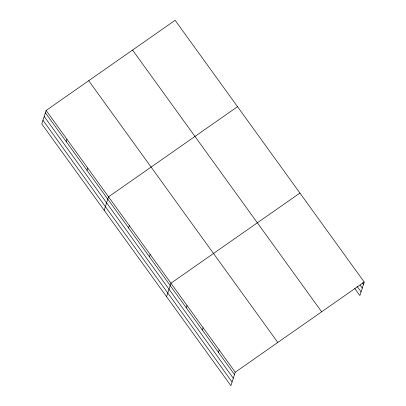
<?xml version="1.0" encoding="UTF-8"?>
<svg xmlns="http://www.w3.org/2000/svg" width="406" height="406" viewBox="0 0 406 406"><rect width="100%" height="100%" fill="white"/><g stroke="black" fill="none" stroke-linecap="round" stroke-linejoin="round"><path stroke-width="0.61" d="M46.137 110.457L41.782 123.942L230.882 385.7L235.236 372.216L364.218 282.058L175.118 20.3L46.137 110.457L235.236 372.216M66.188 141.572L66.939 139.248M86.991 170.368L87.742 168.043M104.185 210.318L108.539 196.834L237.52 106.682M128.59 227.954L129.341 225.629M149.393 256.749L150.144 254.425M166.587 296.7L170.941 283.215L299.922 193.063M186.268 307.789L187.019 305.464M202.34 330.042L203.091 327.718M218.413 352.291L219.164 349.967M364.218 282.058L359.863 295.543L354.748 288.463M362.37 282.865L363.466 284.383M360.086 285.032L362.279 288.067M357.031 286.301L361.051 291.863M132.554 50.05L321.653 311.813M88.701 80.703L277.8 342.466M45.386 112.777L234.485 374.54M44.198 116.461L233.298 378.225M42.97 120.257L232.07 382.016"/></g></svg>
